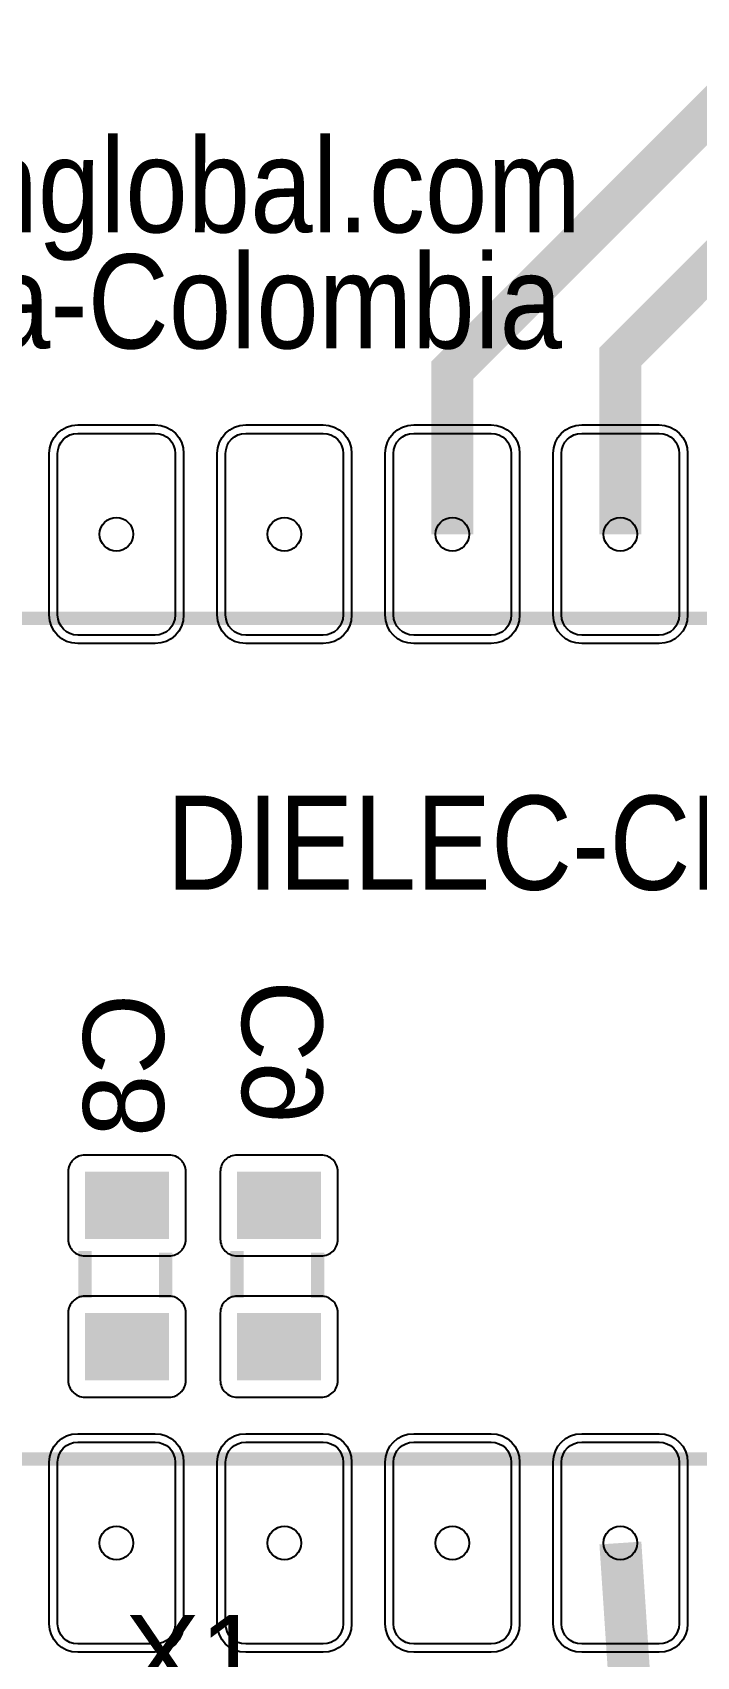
# Model space of a CAD drawing. Header units: inches. Extents: x 15 to 148, y 10 to 111.
# Drawn here: x 138.626 to 139.337, y 100.777 to 102.516 of the extents above; entities that cross this region are included whole.
import ezdxf

# ---------------------------------------------------------------- set-up
doc = ezdxf.new("R2010")
doc.units = ezdxf.units.IN
doc.header["$MEASUREMENT"] = 0
doc.layers.add('BLK_12AWG', color=7, linetype='Continuous')

# ---------------------------------------------------------------- blocks, each defined once
blk = doc.blocks.new('RPAD')
blk.add_trace([(-0.5, -0.5), (-0.5, 0.5), (0.5, -0.5), (0.5, 0.5)])
blk = doc.blocks.new('TarjetaNueva')
for points, const_width in [([(150.93569, 103.06744), (150.93569, 103.16508), (151.09632, 103.32571), (151.5097, 103.32571), (151.67803, 103.49403), (151.67803, 103.73002), (151.6822, 103.73418)], 0.025), ([(151.90303, 103.70085), (151.81792, 103.70085), (151.72624, 103.60917), (151.72624, 103.48031), (151.51761, 103.27168), (151.13428, 103.27168), (151.03569, 103.17309), (151.03569, 103.06744)], 0.025), ([(149.48569, 103.01744), (151.48569, 103.01744)], 0.008), ([(149.48569, 103.01744), (151.48569, 103.01744)], 0.008), ([(149.48569, 103.01744), (151.48569, 103.01744)], 0.008), ([(150.71699, 102.61323), (150.71699, 102.64123)], 0.008), ([(150.71699, 102.61323), (150.71699, 102.64123)], 0.008), ([(150.71699, 102.61323), (150.71699, 102.64123)], 0.008), ([(150.76499, 102.61323), (150.76499, 102.64023)], 0.008), ([(150.76499, 102.61323), (150.76499, 102.64023)], 0.008), ([(150.76499, 102.61323), (150.76499, 102.64023)], 0.008), ([(150.80754, 102.61323), (150.80754, 102.64123)], 0.008), ([(150.80754, 102.61323), (150.80754, 102.64123)], 0.008), ([(150.80754, 102.61323), (150.80754, 102.64123)], 0.008), ([(150.85554, 102.61323), (150.85554, 102.64023)], 0.008), ([(150.85554, 102.61323), (150.85554, 102.64023)], 0.008), ([(150.85554, 102.61323), (150.85554, 102.64023)], 0.008), ([(149.48569, 102.51744), (151.48569, 102.51744)], 0.008), ([(149.48569, 102.51744), (151.48569, 102.51744)], 0.008), ([(149.48569, 102.51744), (151.48569, 102.51744)], 0.008), ([(151.25448, 101.60237), (151.31845, 101.66634), (151.31845, 101.94917), (151.26963, 101.99799), (151.15683, 101.99799), (151.04067, 102.11415), (151.04067, 102.39244), (151.03569, 102.46744)], 0.025)]:
    blk.add_lwpolyline(points, dxfattribs=dict(const_width=const_width))
for points in [[(150.75869, 103.00244), (150.71269, 103.00244), (150.70921, 103.00278), (150.706, 103.00375), (150.70311, 103.0053), (150.7006, 103.00735), (150.69855, 103.00986), (150.697, 103.01275), (150.69603, 103.01596), (150.69569, 103.01944), (150.69569, 103.11544), (150.69603, 103.11891), (150.697, 103.12213), (150.69855, 103.12502), (150.7006, 103.12752), (150.70311, 103.12958), (150.706, 103.13113), (150.70921, 103.1321), (150.71269, 103.13244), (150.75869, 103.13244), (150.76217, 103.1321), (150.76538, 103.13113), (150.76827, 103.12958), (150.77078, 103.12752), (150.77283, 103.12502), (150.77438, 103.12213), (150.77535, 103.11891), (150.77569, 103.11544), (150.77569, 103.01944), (150.77535, 103.01596), (150.77438, 103.01275), (150.77283, 103.00986), (150.77078, 103.00735), (150.76827, 103.0053), (150.76538, 103.00375), (150.76217, 103.00278), (150.75869, 103.00244)], [(150.75869, 103.00744), (150.71269, 103.00744), (150.71024, 103.00768), (150.70797, 103.00836), (150.70593, 103.00946), (150.70416, 103.01091), (150.70271, 103.01268), (150.70162, 103.01472), (150.70093, 103.01699), (150.70069, 103.01944), (150.70069, 103.11544), (150.70093, 103.11789), (150.70162, 103.12016), (150.70271, 103.1222), (150.70416, 103.12397), (150.70593, 103.12542), (150.70797, 103.12651), (150.71024, 103.1272), (150.71269, 103.12744), (150.75869, 103.12744), (150.76114, 103.1272), (150.76341, 103.12651), (150.76545, 103.12542), (150.76722, 103.12397), (150.76867, 103.1222), (150.76976, 103.12016), (150.77045, 103.11789), (150.77069, 103.11544), (150.77069, 103.01944), (150.77045, 103.01699), (150.76976, 103.01472), (150.76867, 103.01268), (150.76722, 103.01091), (150.76545, 103.00946), (150.76341, 103.00836), (150.76114, 103.00768), (150.75869, 103.00744)], [(150.85869, 103.00244), (150.81269, 103.00244), (150.80921, 103.00278), (150.806, 103.00375), (150.80311, 103.0053), (150.8006, 103.00735), (150.79855, 103.00986), (150.797, 103.01275), (150.79603, 103.01596), (150.79569, 103.01944), (150.79569, 103.11544), (150.79603, 103.11891), (150.797, 103.12213), (150.79855, 103.12502), (150.8006, 103.12752), (150.80311, 103.12958), (150.806, 103.13113), (150.80921, 103.1321), (150.81269, 103.13244), (150.85869, 103.13244), (150.86217, 103.1321), (150.86538, 103.13113), (150.86827, 103.12958), (150.87078, 103.12752), (150.87283, 103.12502), (150.87438, 103.12213), (150.87535, 103.11891), (150.87569, 103.11544), (150.87569, 103.01944), (150.87535, 103.01596), (150.87438, 103.01275), (150.87283, 103.00986), (150.87078, 103.00735), (150.86827, 103.0053), (150.86538, 103.00375), (150.86217, 103.00278), (150.85869, 103.00244)], [(150.85869, 103.00744), (150.81269, 103.00744), (150.81024, 103.00768), (150.80797, 103.00836), (150.80593, 103.00946), (150.80416, 103.01091), (150.80271, 103.01268), (150.80162, 103.01472), (150.80093, 103.01699), (150.80069, 103.01944), (150.80069, 103.11544), (150.80093, 103.11789), (150.80162, 103.12016), (150.80271, 103.1222), (150.80416, 103.12397), (150.80593, 103.12542), (150.80797, 103.12651), (150.81024, 103.1272), (150.81269, 103.12744), (150.85869, 103.12744), (150.86114, 103.1272), (150.86341, 103.12651), (150.86545, 103.12542), (150.86722, 103.12397), (150.86867, 103.1222), (150.86976, 103.12016), (150.87045, 103.11789), (150.87069, 103.11544), (150.87069, 103.01944), (150.87045, 103.01699), (150.86976, 103.01472), (150.86867, 103.01268), (150.86722, 103.01091), (150.86545, 103.00946), (150.86341, 103.00836), (150.86114, 103.00768), (150.85869, 103.00744)], [(150.95869, 103.00244), (150.91269, 103.00244), (150.90921, 103.00278), (150.906, 103.00375), (150.90311, 103.0053), (150.9006, 103.00735), (150.89855, 103.00986), (150.897, 103.01275), (150.89603, 103.01596), (150.89569, 103.01944), (150.89569, 103.11544), (150.89603, 103.11891), (150.897, 103.12213), (150.89855, 103.12502), (150.9006, 103.12752), (150.90311, 103.12958), (150.906, 103.13113), (150.90921, 103.1321), (150.91269, 103.13244), (150.95869, 103.13244), (150.96217, 103.1321), (150.96538, 103.13113), (150.96827, 103.12958), (150.97078, 103.12752), (150.97283, 103.12502), (150.97438, 103.12213), (150.97535, 103.11891), (150.97569, 103.11544), (150.97569, 103.01944), (150.97535, 103.01596), (150.97438, 103.01275), (150.97283, 103.00986), (150.97078, 103.00735), (150.96827, 103.0053), (150.96538, 103.00375), (150.96217, 103.00278), (150.95869, 103.00244)], [(150.95869, 103.00744), (150.91269, 103.00744), (150.91024, 103.00768), (150.90797, 103.00836), (150.90593, 103.00946), (150.90416, 103.01091), (150.90271, 103.01268), (150.90162, 103.01472), (150.90093, 103.01699), (150.90069, 103.01944), (150.90069, 103.11544), (150.90093, 103.11789), (150.90162, 103.12016), (150.90271, 103.1222), (150.90416, 103.12397), (150.90593, 103.12542), (150.90797, 103.12651), (150.91024, 103.1272), (150.91269, 103.12744), (150.95869, 103.12744), (150.96114, 103.1272), (150.96341, 103.12651), (150.96545, 103.12542), (150.96722, 103.12397), (150.96867, 103.1222), (150.96976, 103.12016), (150.97045, 103.11789), (150.97069, 103.11544), (150.97069, 103.01944), (150.97045, 103.01699), (150.96976, 103.01472), (150.96867, 103.01268), (150.96722, 103.01091), (150.96545, 103.00946), (150.96341, 103.00836), (150.96114, 103.00768), (150.95869, 103.00744)], [(151.05869, 103.00244), (151.01269, 103.00244), (151.00921, 103.00278), (151.006, 103.00375), (151.00311, 103.0053), (151.0006, 103.00735), (150.99855, 103.00986), (150.997, 103.01275), (150.99603, 103.01596), (150.99569, 103.01944), (150.99569, 103.11544), (150.99603, 103.11891), (150.997, 103.12213), (150.99855, 103.12502), (151.0006, 103.12752), (151.00311, 103.12958), (151.006, 103.13113), (151.00921, 103.1321), (151.01269, 103.13244), (151.05869, 103.13244), (151.06217, 103.1321), (151.06538, 103.13113), (151.06827, 103.12958), (151.07078, 103.12752), (151.07283, 103.12502), (151.07438, 103.12213), (151.07535, 103.11891), (151.07569, 103.11544), (151.07569, 103.01944), (151.07535, 103.01596), (151.07438, 103.01275), (151.07283, 103.00986), (151.07078, 103.00735), (151.06827, 103.0053), (151.06538, 103.00375), (151.06217, 103.00278), (151.05869, 103.00244)], [(151.05869, 103.00744), (151.01269, 103.00744), (151.01024, 103.00768), (151.00797, 103.00836), (151.00593, 103.00946), (151.00416, 103.01091), (151.00271, 103.01268), (151.00162, 103.01472), (151.00093, 103.01699), (151.00069, 103.01944), (151.00069, 103.11544), (151.00093, 103.11789), (151.00162, 103.12016), (151.00271, 103.1222), (151.00416, 103.12397), (151.00593, 103.12542), (151.00797, 103.12651), (151.01024, 103.1272), (151.01269, 103.12744), (151.05869, 103.12744), (151.06114, 103.1272), (151.06341, 103.12651), (151.06545, 103.12542), (151.06722, 103.12397), (151.06867, 103.1222), (151.06976, 103.12016), (151.07045, 103.11789), (151.07069, 103.11544), (151.07069, 103.01944), (151.07045, 103.01699), (151.06976, 103.01472), (151.06867, 103.01268), (151.06722, 103.01091), (151.06545, 103.00946), (151.06341, 103.00836), (151.06114, 103.00768), (151.05869, 103.00744)], [(150.77699, 102.64823), (150.77699, 102.68823), (150.77694, 102.68927), (150.77679, 102.69027), (150.77655, 102.69124), (150.77622, 102.69216), (150.7758, 102.69304), (150.77531, 102.69386), (150.77474, 102.69463), (150.7741, 102.69534), (150.77339, 102.69598), (150.77262, 102.69654), (150.7718, 102.69704), (150.77092, 102.69745), (150.77, 102.69779), (150.76903, 102.69803), (150.76803, 102.69818), (150.76699, 102.69823), (150.71699, 102.69823), (150.71595, 102.69818), (150.71494, 102.69803), (150.71398, 102.69779), (150.71305, 102.69745), (150.71218, 102.69704), (150.71135, 102.69654), (150.71059, 102.69598), (150.70988, 102.69534), (150.70924, 102.69463), (150.70867, 102.69386), (150.70818, 102.69304), (150.70776, 102.69216), (150.70743, 102.69124), (150.70719, 102.69027), (150.70704, 102.68927), (150.70699, 102.68823), (150.70699, 102.64823), (150.70704, 102.64719), (150.70719, 102.64618), (150.70743, 102.64521), (150.70776, 102.64429), (150.70818, 102.64341), (150.70867, 102.64259), (150.70924, 102.64182), (150.70988, 102.64112), (150.71059, 102.64048), (150.71135, 102.63991), (150.71218, 102.63941), (150.71305, 102.639), (150.71398, 102.63867), (150.71494, 102.63842), (150.71595, 102.63828), (150.71699, 102.63823), (150.76699, 102.63823), (150.76803, 102.63828), (150.76903, 102.63842), (150.77, 102.63867), (150.77092, 102.639), (150.7718, 102.63941), (150.77262, 102.63991), (150.77339, 102.64048), (150.7741, 102.64112), (150.77474, 102.64182), (150.77531, 102.64259), (150.7758, 102.64341), (150.77622, 102.64429), (150.77655, 102.64521), (150.77679, 102.64618), (150.77694, 102.64719), (150.77699, 102.64823)], [(150.86754, 102.64823), (150.86754, 102.68823), (150.86749, 102.68927), (150.86734, 102.69027), (150.8671, 102.69124), (150.86677, 102.69216), (150.86635, 102.69304), (150.86586, 102.69386), (150.86529, 102.69463), (150.86465, 102.69534), (150.86394, 102.69598), (150.86318, 102.69654), (150.86235, 102.69704), (150.86148, 102.69745), (150.86055, 102.69779), (150.85958, 102.69803), (150.85858, 102.69818), (150.85754, 102.69823), (150.80754, 102.69823), (150.8065, 102.69818), (150.8055, 102.69803), (150.80453, 102.69779), (150.8036, 102.69745), (150.80273, 102.69704), (150.8019, 102.69654), (150.80114, 102.69598), (150.80043, 102.69534), (150.79979, 102.69463), (150.79922, 102.69386), (150.79873, 102.69304), (150.79831, 102.69216), (150.79798, 102.69124), (150.79774, 102.69027), (150.79759, 102.68927), (150.79754, 102.68823), (150.79754, 102.64823), (150.79759, 102.64719), (150.79774, 102.64618), (150.79798, 102.64521), (150.79831, 102.64429), (150.79873, 102.64341), (150.79922, 102.64259), (150.79979, 102.64182), (150.80043, 102.64112), (150.80114, 102.64048), (150.8019, 102.63991), (150.80273, 102.63941), (150.8036, 102.639), (150.80453, 102.63867), (150.8055, 102.63842), (150.8065, 102.63828), (150.80754, 102.63823), (150.85754, 102.63823), (150.85858, 102.63828), (150.85958, 102.63842), (150.86055, 102.63867), (150.86148, 102.639), (150.86235, 102.63941), (150.86318, 102.63991), (150.86394, 102.64048), (150.86465, 102.64112), (150.86529, 102.64182), (150.86586, 102.64259), (150.86635, 102.64341), (150.86677, 102.64429), (150.8671, 102.64521), (150.86734, 102.64618), (150.86749, 102.64719), (150.86754, 102.64823)], [(150.77699, 102.56423), (150.77699, 102.60423), (150.77694, 102.60527), (150.77679, 102.60627), (150.77655, 102.60724), (150.77622, 102.60816), (150.7758, 102.60904), (150.77531, 102.60986), (150.77474, 102.61063), (150.7741, 102.61134), (150.77339, 102.61198), (150.77262, 102.61254), (150.7718, 102.61304), (150.77092, 102.61345), (150.77, 102.61379), (150.76903, 102.61403), (150.76803, 102.61418), (150.76699, 102.61423), (150.71699, 102.61423), (150.71595, 102.61418), (150.71494, 102.61403), (150.71398, 102.61379), (150.71305, 102.61345), (150.71218, 102.61304), (150.71135, 102.61254), (150.71059, 102.61198), (150.70988, 102.61134), (150.70924, 102.61063), (150.70867, 102.60986), (150.70818, 102.60904), (150.70776, 102.60816), (150.70743, 102.60724), (150.70719, 102.60627), (150.70704, 102.60527), (150.70699, 102.60423), (150.70699, 102.56423), (150.70704, 102.56319), (150.70719, 102.56218), (150.70743, 102.56121), (150.70776, 102.56029), (150.70818, 102.55941), (150.70867, 102.55859), (150.70924, 102.55782), (150.70988, 102.55712), (150.71059, 102.55648), (150.71135, 102.55591), (150.71218, 102.55541), (150.71305, 102.555), (150.71398, 102.55467), (150.71494, 102.55442), (150.71595, 102.55428), (150.71699, 102.55423), (150.76699, 102.55423), (150.76803, 102.55428), (150.76903, 102.55442), (150.77, 102.55467), (150.77092, 102.555), (150.7718, 102.55541), (150.77262, 102.55591), (150.77339, 102.55648), (150.7741, 102.55712), (150.77474, 102.55782), (150.77531, 102.55859), (150.7758, 102.55941), (150.77622, 102.56029), (150.77655, 102.56121), (150.77679, 102.56218), (150.77694, 102.56319), (150.77699, 102.56423)], [(150.86754, 102.56423), (150.86754, 102.60423), (150.86749, 102.60527), (150.86734, 102.60627), (150.8671, 102.60724), (150.86677, 102.60816), (150.86635, 102.60904), (150.86586, 102.60986), (150.86529, 102.61063), (150.86465, 102.61134), (150.86394, 102.61198), (150.86318, 102.61254), (150.86235, 102.61304), (150.86148, 102.61345), (150.86055, 102.61379), (150.85958, 102.61403), (150.85858, 102.61418), (150.85754, 102.61423), (150.80754, 102.61423), (150.8065, 102.61418), (150.8055, 102.61403), (150.80453, 102.61379), (150.8036, 102.61345), (150.80273, 102.61304), (150.8019, 102.61254), (150.80114, 102.61198), (150.80043, 102.61134), (150.79979, 102.61063), (150.79922, 102.60986), (150.79873, 102.60904), (150.79831, 102.60816), (150.79798, 102.60724), (150.79774, 102.60627), (150.79759, 102.60527), (150.79754, 102.60423), (150.79754, 102.56423), (150.79759, 102.56319), (150.79774, 102.56218), (150.79798, 102.56121), (150.79831, 102.56029), (150.79873, 102.55941), (150.79922, 102.55859), (150.79979, 102.55782), (150.80043, 102.55712), (150.80114, 102.55648), (150.8019, 102.55591), (150.80273, 102.55541), (150.8036, 102.555), (150.80453, 102.55467), (150.8055, 102.55442), (150.8065, 102.55428), (150.80754, 102.55423), (150.85754, 102.55423), (150.85858, 102.55428), (150.85958, 102.55442), (150.86055, 102.55467), (150.86148, 102.555), (150.86235, 102.55541), (150.86318, 102.55591), (150.86394, 102.55648), (150.86465, 102.55712), (150.86529, 102.55782), (150.86586, 102.55859), (150.86635, 102.55941), (150.86677, 102.56029), (150.8671, 102.56121), (150.86734, 102.56218), (150.86749, 102.56319), (150.86754, 102.56423)], [(150.71269, 102.53244), (150.75869, 102.53244), (150.76217, 102.5321), (150.76538, 102.53113), (150.76827, 102.52958), (150.77078, 102.52752), (150.77283, 102.52502), (150.77438, 102.52213), (150.77535, 102.51891), (150.77569, 102.51544), (150.77569, 102.41944), (150.77535, 102.41596), (150.77438, 102.41275), (150.77283, 102.40986), (150.77078, 102.40735), (150.76827, 102.4053), (150.76538, 102.40375), (150.76217, 102.40278), (150.75869, 102.40244), (150.71269, 102.40244), (150.70921, 102.40278), (150.706, 102.40375), (150.70311, 102.4053), (150.7006, 102.40735), (150.69855, 102.40986), (150.697, 102.41275), (150.69603, 102.41596), (150.69569, 102.41944), (150.69569, 102.51544), (150.69603, 102.51891), (150.697, 102.52213), (150.69855, 102.52502), (150.7006, 102.52752), (150.70311, 102.52958), (150.706, 102.53113), (150.70921, 102.5321), (150.71269, 102.53244)], [(150.71269, 102.52744), (150.75869, 102.52744), (150.76114, 102.5272), (150.76341, 102.52651), (150.76545, 102.52542), (150.76722, 102.52397), (150.76867, 102.5222), (150.76976, 102.52016), (150.77045, 102.51789), (150.77069, 102.51544), (150.77069, 102.41944), (150.77045, 102.41699), (150.76976, 102.41472), (150.76867, 102.41268), (150.76722, 102.41091), (150.76545, 102.40946), (150.76341, 102.40836), (150.76114, 102.40768), (150.75869, 102.40744), (150.71269, 102.40744), (150.71024, 102.40768), (150.70797, 102.40836), (150.70593, 102.40946), (150.70416, 102.41091), (150.70271, 102.41268), (150.70162, 102.41472), (150.70093, 102.41699), (150.70069, 102.41944), (150.70069, 102.51544), (150.70093, 102.51789), (150.70162, 102.52016), (150.70271, 102.5222), (150.70416, 102.52397), (150.70593, 102.52542), (150.70797, 102.52651), (150.71024, 102.5272), (150.71269, 102.52744)], [(150.81269, 102.53244), (150.85869, 102.53244), (150.86217, 102.5321), (150.86538, 102.53113), (150.86827, 102.52958), (150.87078, 102.52752), (150.87283, 102.52502), (150.87438, 102.52213), (150.87535, 102.51891), (150.87569, 102.51544), (150.87569, 102.41944), (150.87535, 102.41596), (150.87438, 102.41275), (150.87283, 102.40986), (150.87078, 102.40735), (150.86827, 102.4053), (150.86538, 102.40375), (150.86217, 102.40278), (150.85869, 102.40244), (150.81269, 102.40244), (150.80921, 102.40278), (150.806, 102.40375), (150.80311, 102.4053), (150.8006, 102.40735), (150.79855, 102.40986), (150.797, 102.41275), (150.79603, 102.41596), (150.79569, 102.41944), (150.79569, 102.51544), (150.79603, 102.51891), (150.797, 102.52213), (150.79855, 102.52502), (150.8006, 102.52752), (150.80311, 102.52958), (150.806, 102.53113), (150.80921, 102.5321), (150.81269, 102.53244)], [(150.81269, 102.52744), (150.85869, 102.52744), (150.86114, 102.5272), (150.86341, 102.52651), (150.86545, 102.52542), (150.86722, 102.52397), (150.86867, 102.5222), (150.86976, 102.52016), (150.87045, 102.51789), (150.87069, 102.51544), (150.87069, 102.41944), (150.87045, 102.41699), (150.86976, 102.41472), (150.86867, 102.41268), (150.86722, 102.41091), (150.86545, 102.40946), (150.86341, 102.40836), (150.86114, 102.40768), (150.85869, 102.40744), (150.81269, 102.40744), (150.81024, 102.40768), (150.80797, 102.40836), (150.80593, 102.40946), (150.80416, 102.41091), (150.80271, 102.41268), (150.80162, 102.41472), (150.80093, 102.41699), (150.80069, 102.41944), (150.80069, 102.51544), (150.80093, 102.51789), (150.80162, 102.52016), (150.80271, 102.5222), (150.80416, 102.52397), (150.80593, 102.52542), (150.80797, 102.52651), (150.81024, 102.5272), (150.81269, 102.52744)], [(150.91269, 102.53244), (150.95869, 102.53244), (150.96217, 102.5321), (150.96538, 102.53113), (150.96827, 102.52958), (150.97078, 102.52752), (150.97283, 102.52502), (150.97438, 102.52213), (150.97535, 102.51891), (150.97569, 102.51544), (150.97569, 102.41944), (150.97535, 102.41596), (150.97438, 102.41275), (150.97283, 102.40986), (150.97078, 102.40735), (150.96827, 102.4053), (150.96538, 102.40375), (150.96217, 102.40278), (150.95869, 102.40244), (150.91269, 102.40244), (150.90921, 102.40278), (150.906, 102.40375), (150.90311, 102.4053), (150.9006, 102.40735), (150.89855, 102.40986), (150.897, 102.41275), (150.89603, 102.41596), (150.89569, 102.41944), (150.89569, 102.51544), (150.89603, 102.51891), (150.897, 102.52213), (150.89855, 102.52502), (150.9006, 102.52752), (150.90311, 102.52958), (150.906, 102.53113), (150.90921, 102.5321), (150.91269, 102.53244)], [(150.91269, 102.52744), (150.95869, 102.52744), (150.96114, 102.5272), (150.96341, 102.52651), (150.96545, 102.52542), (150.96722, 102.52397), (150.96867, 102.5222), (150.96976, 102.52016), (150.97045, 102.51789), (150.97069, 102.51544), (150.97069, 102.41944), (150.97045, 102.41699), (150.96976, 102.41472), (150.96867, 102.41268), (150.96722, 102.41091), (150.96545, 102.40946), (150.96341, 102.40836), (150.96114, 102.40768), (150.95869, 102.40744), (150.91269, 102.40744), (150.91024, 102.40768), (150.90797, 102.40836), (150.90593, 102.40946), (150.90416, 102.41091), (150.90271, 102.41268), (150.90162, 102.41472), (150.90093, 102.41699), (150.90069, 102.41944), (150.90069, 102.51544), (150.90093, 102.51789), (150.90162, 102.52016), (150.90271, 102.5222), (150.90416, 102.52397), (150.90593, 102.52542), (150.90797, 102.52651), (150.91024, 102.5272), (150.91269, 102.52744)], [(151.01269, 102.53244), (151.05869, 102.53244), (151.06217, 102.5321), (151.06538, 102.53113), (151.06827, 102.52958), (151.07078, 102.52752), (151.07283, 102.52502), (151.07438, 102.52213), (151.07535, 102.51891), (151.07569, 102.51544), (151.07569, 102.41944), (151.07535, 102.41596), (151.07438, 102.41275), (151.07283, 102.40986), (151.07078, 102.40735), (151.06827, 102.4053), (151.06538, 102.40375), (151.06217, 102.40278), (151.05869, 102.40244), (151.01269, 102.40244), (151.00921, 102.40278), (151.006, 102.40375), (151.00311, 102.4053), (151.0006, 102.40735), (150.99855, 102.40986), (150.997, 102.41275), (150.99603, 102.41596), (150.99569, 102.41944), (150.99569, 102.51544), (150.99603, 102.51891), (150.997, 102.52213), (150.99855, 102.52502), (151.0006, 102.52752), (151.00311, 102.52958), (151.006, 102.53113), (151.00921, 102.5321), (151.01269, 102.53244)], [(151.01269, 102.52744), (151.05869, 102.52744), (151.06114, 102.5272), (151.06341, 102.52651), (151.06545, 102.52542), (151.06722, 102.52397), (151.06867, 102.5222), (151.06976, 102.52016), (151.07045, 102.51789), (151.07069, 102.51544), (151.07069, 102.41944), (151.07045, 102.41699), (151.06976, 102.41472), (151.06867, 102.41268), (151.06722, 102.41091), (151.06545, 102.40946), (151.06341, 102.40836), (151.06114, 102.40768), (151.05869, 102.40744), (151.01269, 102.40744), (151.01024, 102.40768), (151.00797, 102.40836), (151.00593, 102.40946), (151.00416, 102.41091), (151.00271, 102.41268), (151.00162, 102.41472), (151.00093, 102.41699), (151.00069, 102.41944), (151.00069, 102.51544), (151.00093, 102.51789), (151.00162, 102.52016), (151.00271, 102.5222), (151.00416, 102.52397), (151.00593, 102.52542), (151.00797, 102.52651), (151.01024, 102.5272), (151.01269, 102.52744)]]:
    blk.add_lwpolyline(points, close=True)
for centre in [(150.73569, 103.06744), (150.83569, 103.06744), (150.93569, 103.06744), (151.03569, 103.06744), (150.73569, 102.46744), (150.83569, 102.46744), (150.93569, 102.46744), (151.03569, 102.46744)]:
    blk.add_circle(centre, 0.01)
at = {"xscale": 0.04, "yscale": 0.05, "rotation": 270}
for p in [(150.74199, 102.66823), (150.83254, 102.66823), (150.74199, 102.58423), (150.83254, 102.58423)]:
    blk.add_blockref('RPAD', p, dxfattribs=at)
for s, height, width, p in [('www.jpinglobal.com', 0.056, 0.892857, (150.42141, 103.24698)), ('www.jpinglobal.com', 0.056, 0.892857, (150.42141, 103.24698)), ('www.jpinglobal.com', 0.056, 0.892857, (150.42141, 103.24698)), ('Bogota-Colombia', 0.056, 0.892857, (150.48441, 103.17798)), ('Bogota-Colombia', 0.056, 0.892857, (150.48441, 103.17798)), ('Bogota-Colombia', 0.056, 0.892857, (150.48441, 103.17798)), ('DIELEC-CB015', 0.056, 0.892857, (150.76541, 102.85598)), ('DIELEC-CB015', 0.056, 0.892857, (150.76541, 102.85598)), ('DIELEC-CB015', 0.056, 0.892857, (150.76541, 102.85598)), ('X1', 0.048, 1.041667, (150.74081, 102.37665)), ('X1', 0.048, 1.041667, (150.74081, 102.37665)), ('X1', 0.048, 1.041667, (150.74081, 102.37665))]:
    blk.add_text(s, height=height, dxfattribs=dict(width=width)).set_placement(p)
at = {"text_generation_flag": 2, "width": 1.041667}
for s, p in [('C9', (150.85842, 102.80221)), ('C9', (150.85842, 102.80221)), ('C9', (150.85842, 102.80221)), ('C8', (150.76393, 102.79434)), ('C8', (150.76393, 102.79434)), ('C8', (150.76393, 102.79434))]:
    blk.add_text(s, height=0.048, rotation=90, dxfattribs=at).set_placement(p)

msp = doc.modelspace()

# ---------------------------------------------------------------- block references
at = {"layer": 'BLK_12AWG', "xscale": 1.8, "yscale": 1.8, "zscale": 1.8}
msp.add_blockref('TarjetaNueva', (-132.6085, -83.5428), dxfattribs=at)

doc.saveas('drawing.dxf')
